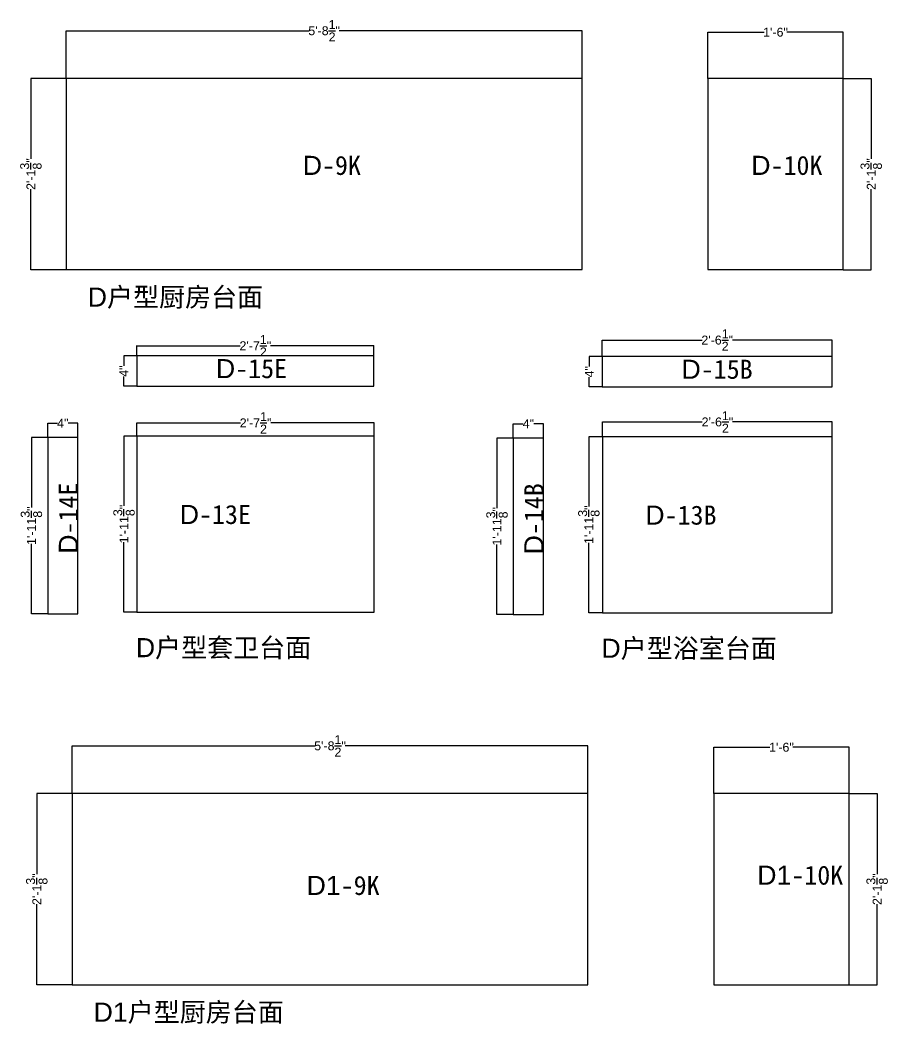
# Model space of a CAD drawing. Header units: inches. Extents: x -997106 to 39633, y -30199 to 1961.
# Drawn here: x 15011 to 17938, y -22111 to -18725 of the extents above; entities that cross this region are included whole.
import ezdxf

# ---------------------------------------------------------------- set-up
doc = ezdxf.new("R2010")
doc.units = ezdxf.units.IN
doc.header["$MEASUREMENT"] = 0
doc.layers.get('Defpoints').update_dxf_attribs({"color": 3})
doc.layers.add('编号', color=10, linetype='Continuous', plot=False)
doc.styles.get("Standard").update_dxf_attribs({"font": 'arial.ttf'})
doc.dimstyles.get("Standard").update_dxf_attribs({"dimtxt": 30, "dimasz": 1, "dimexe": 0.18, "dimexo": 0.0625, "dimgap": 0.09, "dimtad": 0, "dimtoh": 1, "dimdec": 4, "dimlfac": 0.03937, "dimzin": 0, "dimdsep": 46, "dimlunit": 4, "dimtxsty": 'Standard', "dimblk": 'ARCHTICK', "dimcen": 1, "dimadec": 0, "dimazin": 0, "dimtfac": 1, "dimtdec": 4, "dimtix": 1, "dimtofl": 0, "dimtmove": 2, "dimatfit": 3, "dimldrblk": 'ARCHTICK', "dimfxl": 1, "dimtolj": 1, "dimtzin": 0, "dimarcsym": 0})

# ---------------------------------------------------------------- blocks, each defined once
blk = doc.blocks.new('_ArchTick')
at = {"color": 0, "linetype": 'ByBlock', "const_width": 0.15}
blk.add_lwpolyline([(-0.5, -0.5), (0.5, 0.5)], dxfattribs=at)
blk = doc.blocks.new('*D364')
at = {"color": 0, "lineweight": -2, "transparency": 16777216}
for p, q in [((15166.6, -18921.6), (15166.6, -18760.4)), ((15166.6, -18760.6), (15985.7, -18760.6)), ((16906.6, -18760.6), (16087.5, -18760.6)), ((16906.6, -18921.6), (16906.6, -18760.4))]:
    blk.add_line(p, q, dxfattribs=at)
at = {"layer": 'Defpoints', "color": 0, "transparency": 16777216}
for p in [(16906.6, -18760.6), (15166.6, -18921.7), (16906.6, -18921.7)]:
    blk.add_point(p, dxfattribs=at)
at = {"color": 0, "lineweight": -2, "transparency": 16777216, "rotation": 180}
blk.add_blockref('_ArchTick', (15166.6, -18760.6), dxfattribs=at)
at = {"color": 0, "lineweight": -2, "transparency": 16777216}
blk.add_blockref('_ArchTick', (16906.6, -18760.6), dxfattribs=at)
at = {"color": 0, "transparency": 16777216, "insert": (16036.6, -18760.6), "char_height": 30, "attachment_point": 5}
blk.add_mtext('\\A1;5\'-8{\\H1x;\\S1/2;}"', dxfattribs=at)
blk = doc.blocks.new('*D365')
at = {"color": 0, "lineweight": -2, "transparency": 16777216}
for p, q in [((15166.5, -18921.7), (15047.4, -18921.7)), ((15047.6, -18921.7), (15047.6, -19193.1)), ((15047.6, -19566.7), (15047.6, -19295.3)), ((15166.5, -19566.7), (15047.4, -19566.7))]:
    blk.add_line(p, q, dxfattribs=at)
at = {"layer": 'Defpoints', "color": 0, "transparency": 16777216}
for p in [(15166.6, -18921.7), (15047.6, -19566.7), (15166.6, -19566.7)]:
    blk.add_point(p, dxfattribs=at)
at = {"color": 0, "lineweight": -2, "transparency": 16777216}
for p, rotation in [((15047.6, -18921.7), 90), ((15047.6, -19566.7), 270)]:
    blk.add_blockref('_ArchTick', p, dxfattribs=dict(at, rotation=rotation))
at = {"color": 0, "transparency": 16777216, "insert": (15047.6, -19244.2), "char_height": 30, "attachment_point": 5, "rotation": 90}
blk.add_mtext('\\A1;2\'-1{\\H1x;\\S3/8;}"', dxfattribs=at)
blk = doc.blocks.new('*D366')
at = {"color": 0, "lineweight": -2, "transparency": 16777216}
for p, q in [((17330.7, -18921.6), (17330.7, -18765.4)), ((17330.7, -18765.6), (17520.7, -18765.6)), ((17787.7, -18765.6), (17597.8, -18765.6)), ((17787.7, -18921.6), (17787.7, -18765.4))]:
    blk.add_line(p, q, dxfattribs=at)
at = {"layer": 'Defpoints', "color": 0, "transparency": 16777216}
for p in [(17787.7, -18765.6), (17330.7, -18921.7), (17787.7, -18921.7)]:
    blk.add_point(p, dxfattribs=at)
at = {"color": 0, "lineweight": -2, "transparency": 16777216, "rotation": 180}
blk.add_blockref('_ArchTick', (17330.7, -18765.6), dxfattribs=at)
at = {"color": 0, "lineweight": -2, "transparency": 16777216}
blk.add_blockref('_ArchTick', (17787.7, -18765.6), dxfattribs=at)
at = {"color": 0, "transparency": 16777216, "insert": (17559.2, -18765.6), "char_height": 30, "attachment_point": 5}
blk.add_mtext('\\A1;1\'-6"', dxfattribs=at)
blk = doc.blocks.new('*D367')
at = {"color": 0, "lineweight": -2, "transparency": 16777216}
for p, q in [((17787.8, -18921.7), (17882.1, -18921.7)), ((17882, -18921.7), (17882, -19193.1)), ((17882, -19566.7), (17882, -19295.3)), ((17787.8, -19566.7), (17882.1, -19566.7))]:
    blk.add_line(p, q, dxfattribs=at)
at = {"layer": 'Defpoints', "color": 0, "transparency": 16777216}
for p in [(17787.7, -18921.7), (17787.7, -19566.7), (17882, -19566.7)]:
    blk.add_point(p, dxfattribs=at)
at = {"color": 0, "lineweight": -2, "transparency": 16777216}
for p, rotation in [((17882, -18921.7), 90), ((17882, -19566.7), 270)]:
    blk.add_blockref('_ArchTick', p, dxfattribs=dict(at, rotation=rotation))
at = {"color": 0, "transparency": 16777216, "insert": (17882, -19244.2), "char_height": 30, "attachment_point": 5, "rotation": 90}
blk.add_mtext('\\A1;2\'-1{\\H1x;\\S3/8;}"', dxfattribs=at)
blk = doc.blocks.new('*D404')
at = {"color": 0, "lineweight": -2, "transparency": 16777216}
for p, q in [((15186.5, -21334.3), (15186.5, -21173.1)), ((15186.5, -21173.3), (16005.6, -21173.3)), ((16926.5, -21173.3), (16107.4, -21173.3)), ((16926.5, -21334.3), (16926.5, -21173.1))]:
    blk.add_line(p, q, dxfattribs=at)
at = {"layer": 'Defpoints', "color": 0, "transparency": 16777216}
for p in [(16926.5, -21173.3), (15186.5, -21334.3), (16926.5, -21334.3)]:
    blk.add_point(p, dxfattribs=at)
at = {"color": 0, "lineweight": -2, "transparency": 16777216, "rotation": 180}
blk.add_blockref('_ArchTick', (15186.5, -21173.3), dxfattribs=at)
at = {"color": 0, "lineweight": -2, "transparency": 16777216}
blk.add_blockref('_ArchTick', (16926.5, -21173.3), dxfattribs=at)
at = {"color": 0, "transparency": 16777216, "insert": (16056.5, -21173.3), "char_height": 30, "attachment_point": 5}
blk.add_mtext('\\A1;5\'-8{\\H1x;\\S1/2;}"', dxfattribs=at)
blk = doc.blocks.new('*D405')
at = {"color": 0, "lineweight": -2, "transparency": 16777216}
for p, q in [((15186.4, -21334.3), (15067.3, -21334.3)), ((15067.5, -21334.3), (15067.5, -21605.7)), ((15067.5, -21979.3), (15067.5, -21707.9)), ((15186.4, -21979.3), (15067.3, -21979.3))]:
    blk.add_line(p, q, dxfattribs=at)
at = {"layer": 'Defpoints', "color": 0, "transparency": 16777216}
for p in [(15186.5, -21334.3), (15067.5, -21979.3), (15186.5, -21979.3)]:
    blk.add_point(p, dxfattribs=at)
at = {"color": 0, "lineweight": -2, "transparency": 16777216}
for p, rotation in [((15067.5, -21334.3), 90), ((15067.5, -21979.3), 270)]:
    blk.add_blockref('_ArchTick', p, dxfattribs=dict(at, rotation=rotation))
at = {"color": 0, "transparency": 16777216, "insert": (15067.5, -21656.8), "char_height": 30, "attachment_point": 5, "rotation": 90}
blk.add_mtext('\\A1;2\'-1{\\H1x;\\S3/8;}"', dxfattribs=at)
blk = doc.blocks.new('*D406')
at = {"color": 0, "lineweight": -2, "transparency": 16777216}
for p, q in [((17350.6, -21334.3), (17350.6, -21178)), ((17350.6, -21178.2), (17540.5, -21178.2)), ((17807.6, -21178.2), (17617.6, -21178.2)), ((17807.6, -21334.3), (17807.6, -21178))]:
    blk.add_line(p, q, dxfattribs=at)
at = {"layer": 'Defpoints', "color": 0, "transparency": 16777216}
for p in [(17807.6, -21178.2), (17350.6, -21334.3), (17807.6, -21334.3)]:
    blk.add_point(p, dxfattribs=at)
at = {"color": 0, "lineweight": -2, "transparency": 16777216, "rotation": 180}
blk.add_blockref('_ArchTick', (17350.6, -21178.2), dxfattribs=at)
at = {"color": 0, "lineweight": -2, "transparency": 16777216}
blk.add_blockref('_ArchTick', (17807.6, -21178.2), dxfattribs=at)
at = {"color": 0, "transparency": 16777216, "insert": (17579.1, -21178.2), "char_height": 30, "attachment_point": 5}
blk.add_mtext('\\A1;1\'-6"', dxfattribs=at)
blk = doc.blocks.new('*D407')
at = {"color": 0, "lineweight": -2, "transparency": 16777216}
for p, q in [((17807.6, -21334.3), (17902, -21334.3)), ((17901.8, -21334.3), (17901.8, -21605.7)), ((17901.8, -21979.3), (17901.8, -21707.9)), ((17807.6, -21979.3), (17902, -21979.3))]:
    blk.add_line(p, q, dxfattribs=at)
at = {"layer": 'Defpoints', "color": 0, "transparency": 16777216}
for p in [(17807.6, -21334.3), (17807.6, -21979.3), (17901.8, -21979.3)]:
    blk.add_point(p, dxfattribs=at)
at = {"color": 0, "lineweight": -2, "transparency": 16777216}
for p, rotation in [((17901.8, -21334.3), 90), ((17901.8, -21979.3), 270)]:
    blk.add_blockref('_ArchTick', p, dxfattribs=dict(at, rotation=rotation))
at = {"color": 0, "transparency": 16777216, "insert": (17901.8, -21656.8), "char_height": 30, "attachment_point": 5, "rotation": 90}
blk.add_mtext('\\A1;2\'-1{\\H1x;\\S3/8;}"', dxfattribs=at)
blk = doc.blocks.new('*D688')
at = {"color": 0, "lineweight": -2, "transparency": 16777216}
for p, q in [((15104.2, -20133.5), (15049.1, -20133.5)), ((15049.3, -20133.5), (15049.3, -20369.4)), ((15049.3, -20727.5), (15049.3, -20491.6)), ((15104.2, -20727.5), (15049.1, -20727.5))]:
    blk.add_line(p, q, dxfattribs=at)
at = {"layer": 'Defpoints', "color": 0, "transparency": 16777216}
for p in [(15104.2, -20133.5), (15049.3, -20727.5), (15104.2, -20727.5)]:
    blk.add_point(p, dxfattribs=at)
at = {"color": 0, "lineweight": -2, "transparency": 16777216}
for p, rotation in [((15049.3, -20133.5), 90), ((15049.3, -20727.5), 270)]:
    blk.add_blockref('_ArchTick', p, dxfattribs=dict(at, rotation=rotation))
at = {"color": 0, "transparency": 16777216, "insert": (15049.3, -20430.5), "char_height": 30, "attachment_point": 5, "rotation": 90}
blk.add_mtext('\\A1;1\'-11{\\H1x;\\S3/8;}"', dxfattribs=at)
blk = doc.blocks.new('*D689')
at = {"color": 0, "lineweight": -2, "transparency": 16777216}
for p, q in [((15104.2, -20133.4), (15104.2, -20084.2)), ((15206.2, -20133.4), (15206.2, -20084.2)), ((15104.2, -20084.4), (15137.3, -20084.4)), ((15206.2, -20084.4), (15173.2, -20084.4))]:
    blk.add_line(p, q, dxfattribs=at)
at = {"layer": 'Defpoints', "color": 0, "transparency": 16777216}
for p in [(15206.2, -20084.4), (15104.2, -20133.5), (15206.2, -20133.5)]:
    blk.add_point(p, dxfattribs=at)
at = {"color": 0, "lineweight": -2, "transparency": 16777216, "rotation": 180}
blk.add_blockref('_ArchTick', (15104.2, -20084.4), dxfattribs=at)
at = {"color": 0, "lineweight": -2, "transparency": 16777216}
blk.add_blockref('_ArchTick', (15206.2, -20084.4), dxfattribs=at)
at = {"color": 0, "transparency": 16777216, "insert": (15155.2, -20084.4), "char_height": 30, "attachment_point": 5}
blk.add_mtext('\\A1;4"', dxfattribs=at)
blk = doc.blocks.new('*D690')
at = {"color": 0, "lineweight": -2, "transparency": 16777216}
for p, q in [((15405.4, -20128), (15405.4, -20083.3)), ((15405.4, -20083.5), (15754.2, -20083.5)), ((16205.4, -20083.5), (15856.6, -20083.5)), ((16205.4, -20128), (16205.4, -20083.3))]:
    blk.add_line(p, q, dxfattribs=at)
at = {"layer": 'Defpoints', "color": 0, "transparency": 16777216}
for p in [(16205.4, -20083.5), (15405.4, -20128.1), (16205.4, -20128.1)]:
    blk.add_point(p, dxfattribs=at)
at = {"color": 0, "lineweight": -2, "transparency": 16777216, "rotation": 180}
blk.add_blockref('_ArchTick', (15405.4, -20083.5), dxfattribs=at)
at = {"color": 0, "lineweight": -2, "transparency": 16777216}
blk.add_blockref('_ArchTick', (16205.4, -20083.5), dxfattribs=at)
at = {"color": 0, "transparency": 16777216, "insert": (15805.4, -20083.5), "char_height": 30, "attachment_point": 5}
blk.add_mtext('\\A1;2\'-7{\\H1x;\\S1/2;}"', dxfattribs=at)
blk = doc.blocks.new('*D691')
at = {"color": 0, "lineweight": -2, "transparency": 16777216}
for p, q in [((15405.3, -20128.1), (15361.4, -20128.1)), ((15361.6, -20128.1), (15361.6, -20364)), ((15361.6, -20722.1), (15361.6, -20486.1)), ((15405.3, -20722.1), (15361.4, -20722.1))]:
    blk.add_line(p, q, dxfattribs=at)
at = {"layer": 'Defpoints', "color": 0, "transparency": 16777216}
for p in [(15405.4, -20128.1), (15361.6, -20722.1), (15405.4, -20722.1)]:
    blk.add_point(p, dxfattribs=at)
at = {"color": 0, "lineweight": -2, "transparency": 16777216}
for p, rotation in [((15361.6, -20128.1), 90), ((15361.6, -20722.1), 270)]:
    blk.add_blockref('_ArchTick', p, dxfattribs=dict(at, rotation=rotation))
at = {"color": 0, "transparency": 16777216, "insert": (15361.6, -20425.1), "char_height": 30, "attachment_point": 5, "rotation": 90}
blk.add_mtext('\\A1;1\'-11{\\H1x;\\S3/8;}"', dxfattribs=at)
blk = doc.blocks.new('*D692')
at = {"color": 0, "lineweight": -2, "transparency": 16777216}
for p, q in [((15404.6, -19857.9), (15360.9, -19857.9)), ((15361.1, -19857.9), (15361.1, -19891)), ((15361.1, -19959.9), (15361.1, -19926.9)), ((15404.6, -19959.9), (15360.9, -19959.9))]:
    blk.add_line(p, q, dxfattribs=at)
at = {"layer": 'Defpoints', "color": 0, "transparency": 16777216}
for p in [(15404.7, -19857.9), (15361.1, -19959.9), (15404.7, -19959.9)]:
    blk.add_point(p, dxfattribs=at)
at = {"color": 0, "lineweight": -2, "transparency": 16777216}
for p, rotation in [((15361.1, -19857.9), 90), ((15361.1, -19959.9), 270)]:
    blk.add_blockref('_ArchTick', p, dxfattribs=dict(at, rotation=rotation))
at = {"color": 0, "transparency": 16777216, "insert": (15361.1, -19908.9), "char_height": 30, "attachment_point": 5, "rotation": 90}
blk.add_mtext('\\A1;4"', dxfattribs=at)
blk = doc.blocks.new('*D693')
at = {"color": 0, "lineweight": -2, "transparency": 16777216}
for p, q in [((15404.7, -19857.9), (15404.7, -19823.1)), ((15404.7, -19823.3), (15753.5, -19823.3)), ((16204.7, -19823.3), (15855.8, -19823.3)), ((16204.7, -19857.9), (16204.7, -19823.1))]:
    blk.add_line(p, q, dxfattribs=at)
at = {"layer": 'Defpoints', "color": 0, "transparency": 16777216}
for p in [(16204.7, -19823.3), (15404.7, -19857.9), (16204.7, -19857.9)]:
    blk.add_point(p, dxfattribs=at)
at = {"color": 0, "lineweight": -2, "transparency": 16777216, "rotation": 180}
blk.add_blockref('_ArchTick', (15404.7, -19823.3), dxfattribs=at)
at = {"color": 0, "lineweight": -2, "transparency": 16777216}
blk.add_blockref('_ArchTick', (16204.7, -19823.3), dxfattribs=at)
at = {"color": 0, "transparency": 16777216, "insert": (15804.7, -19823.3), "char_height": 30, "attachment_point": 5}
blk.add_mtext('\\A1;2\'-7{\\H1x;\\S1/2;}"', dxfattribs=at)
blk = doc.blocks.new('*D1071')
at = {"color": 0, "lineweight": -2, "transparency": 16777216}
for p, q in [((16674.5, -20135.6), (16619.4, -20135.6)), ((16619.6, -20135.6), (16619.6, -20371.5)), ((16619.6, -20729.6), (16619.6, -20493.7)), ((16674.5, -20729.6), (16619.4, -20729.6))]:
    blk.add_line(p, q, dxfattribs=at)
at = {"layer": 'Defpoints', "color": 0, "transparency": 16777216}
for p in [(16674.6, -20135.6), (16619.6, -20729.6), (16674.6, -20729.6)]:
    blk.add_point(p, dxfattribs=at)
at = {"color": 0, "lineweight": -2, "transparency": 16777216}
for p, rotation in [((16619.6, -20135.6), 90), ((16619.6, -20729.6), 270)]:
    blk.add_blockref('_ArchTick', p, dxfattribs=dict(at, rotation=rotation))
at = {"color": 0, "transparency": 16777216, "insert": (16619.6, -20432.6), "char_height": 30, "attachment_point": 5, "rotation": 90}
blk.add_mtext('\\A1;1\'-11{\\H1x;\\S3/8;}"', dxfattribs=at)
blk = doc.blocks.new('*D1072')
at = {"color": 0, "lineweight": -2, "transparency": 16777216}
for p, q in [((16674.6, -20135.6), (16674.6, -20086.4)), ((16674.6, -20086.5), (16707.6, -20086.5)), ((16776.6, -20086.5), (16743.5, -20086.5)), ((16776.6, -20135.6), (16776.6, -20086.4))]:
    blk.add_line(p, q, dxfattribs=at)
at = {"layer": 'Defpoints', "color": 0, "transparency": 16777216}
for p in [(16776.6, -20086.5), (16674.6, -20135.6), (16776.6, -20135.6)]:
    blk.add_point(p, dxfattribs=at)
at = {"color": 0, "lineweight": -2, "transparency": 16777216, "rotation": 180}
blk.add_blockref('_ArchTick', (16674.6, -20086.5), dxfattribs=at)
at = {"color": 0, "lineweight": -2, "transparency": 16777216}
blk.add_blockref('_ArchTick', (16776.6, -20086.5), dxfattribs=at)
at = {"color": 0, "transparency": 16777216, "insert": (16725.6, -20086.5), "char_height": 30, "attachment_point": 5}
blk.add_mtext('\\A1;4"', dxfattribs=at)
blk = doc.blocks.new('*D1070')
at = {"color": 0, "lineweight": -2, "transparency": 16777216}
for p, q in [((16974.9, -19860.1), (16930.9, -19860.1)), ((16931.1, -19860.1), (16931.1, -19893.2)), ((16931.1, -19962.1), (16931.1, -19929)), ((16974.9, -19962.1), (16930.9, -19962.1))]:
    blk.add_line(p, q, dxfattribs=at)
at = {"layer": 'Defpoints', "color": 0, "transparency": 16777216}
for p in [(16975, -19860.1), (16931.1, -19962.1), (16975, -19962.1)]:
    blk.add_point(p, dxfattribs=at)
at = {"color": 0, "lineweight": -2, "transparency": 16777216}
for p, rotation in [((16931.1, -19860.1), 90), ((16931.1, -19962.1), 270)]:
    blk.add_blockref('_ArchTick', p, dxfattribs=dict(at, rotation=rotation))
at = {"color": 0, "transparency": 16777216, "insert": (16931.1, -19911.1), "char_height": 30, "attachment_point": 5, "rotation": 90}
blk.add_mtext('\\A1;4"', dxfattribs=at)
blk = doc.blocks.new('*D1073')
at = {"color": 0, "lineweight": -2, "transparency": 16777216}
for p, q in [((16975, -19858.4), (16975, -19804)), ((16975, -19804.2), (17311.3, -19804.2)), ((17750, -19804.2), (17413.6, -19804.2)), ((17750, -19860), (17750, -19804))]:
    blk.add_line(p, q, dxfattribs=at)
at = {"layer": 'Defpoints', "color": 0, "transparency": 16777216}
for p in [(17750, -19804.2), (16975, -19858.4), (17750, -19860.1)]:
    blk.add_point(p, dxfattribs=at)
at = {"color": 0, "lineweight": -2, "transparency": 16777216, "rotation": 180}
blk.add_blockref('_ArchTick', (16975, -19804.2), dxfattribs=at)
at = {"color": 0, "lineweight": -2, "transparency": 16777216}
blk.add_blockref('_ArchTick', (17750, -19804.2), dxfattribs=at)
at = {"color": 0, "transparency": 16777216, "insert": (17362.5, -19804.2), "char_height": 30, "attachment_point": 5}
blk.add_mtext('\\A1;2\'-6{\\H1x;\\S1/2;}"', dxfattribs=at)
blk = doc.blocks.new('*D1074')
at = {"color": 0, "lineweight": -2, "transparency": 16777216}
for p, q in [((16975.7, -20130.2), (16975.7, -20080.2)), ((16975.7, -20080.4), (17312.1, -20080.4)), ((17750.7, -20080.4), (17414.4, -20080.4)), ((17750.7, -20130.2), (17750.7, -20080.2))]:
    blk.add_line(p, q, dxfattribs=at)
at = {"layer": 'Defpoints', "color": 0, "transparency": 16777216}
for p in [(17750.7, -20080.4), (16975.7, -20130.2), (17750.7, -20130.2)]:
    blk.add_point(p, dxfattribs=at)
at = {"color": 0, "lineweight": -2, "transparency": 16777216, "rotation": 180}
blk.add_blockref('_ArchTick', (16975.7, -20080.4), dxfattribs=at)
at = {"color": 0, "lineweight": -2, "transparency": 16777216}
blk.add_blockref('_ArchTick', (17750.7, -20080.4), dxfattribs=at)
at = {"color": 0, "transparency": 16777216, "insert": (17363.2, -20080.4), "char_height": 30, "attachment_point": 5}
blk.add_mtext('\\A1;2\'-6{\\H1x;\\S1/2;}"', dxfattribs=at)
blk = doc.blocks.new('*D1075')
at = {"color": 0, "lineweight": -2, "transparency": 16777216}
for p, q in [((16975.6, -20130.2), (16929.3, -20130.2)), ((16929.5, -20130.2), (16929.5, -20366.1)), ((16929.5, -20724.2), (16929.5, -20488.3)), ((16975.6, -20724.2), (16929.3, -20724.2))]:
    blk.add_line(p, q, dxfattribs=at)
at = {"layer": 'Defpoints', "color": 0, "transparency": 16777216}
for p in [(16975.7, -20130.2), (16929.5, -20724.2), (16975.7, -20724.2)]:
    blk.add_point(p, dxfattribs=at)
at = {"color": 0, "lineweight": -2, "transparency": 16777216}
for p, rotation in [((16929.5, -20130.2), 90), ((16929.5, -20724.2), 270)]:
    blk.add_blockref('_ArchTick', p, dxfattribs=dict(at, rotation=rotation))
at = {"color": 0, "transparency": 16777216, "insert": (16929.5, -20427.2), "char_height": 30, "attachment_point": 5, "rotation": 90}
blk.add_mtext('\\A1;1\'-11{\\H1x;\\S3/8;}"', dxfattribs=at)

msp = doc.modelspace()

# ---------------------------------------------------------------- linework, layer by layer
for points in [[(15166.59376, -19566.66862), (16906.59376, -19566.66862), (16906.59376, -18921.66862), (15166.59376, -18921.66862)], [(17330.70791, -19566.66862), (17787.70791, -19566.66862), (17787.70791, -18921.66862), (17330.70791, -18921.66862)], [(15404.6652, -19959.91939), (16204.6652, -19959.91939), (16204.6652, -19857.91939), (15404.6652, -19857.91939)], [(16974.97541, -19962.08842), (17749.97541, -19962.08842), (17749.97541, -19860.08842), (16974.97541, -19860.08842)], [(15104.24083, -20727.46325), (15206.24083, -20727.46325), (15206.24083, -20133.46325), (15104.24083, -20133.46325)], [(15405.39848, -20722.05176), (16205.39848, -20722.05176), (16205.39848, -20128.05176), (15405.39848, -20128.05176)], [(16674.55104, -20729.63228), (16776.55104, -20729.63228), (16776.55104, -20135.63228), (16674.55104, -20135.63228)], [(16975.7087, -20724.2208), (17750.7087, -20724.2208), (17750.7087, -20130.2208), (16975.7087, -20130.2208)], [(15186.46117, -21979.31501), (16926.46117, -21979.31501), (16926.46117, -21334.31501), (15186.46117, -21334.31501)], [(17350.57532, -21979.31501), (17807.57532, -21979.31501), (17807.57532, -21334.31501), (17350.57532, -21334.31501)]]:
    msp.add_lwpolyline(points, close=True)

# ---------------------------------------------------------------- texts
at = {"char_height": 64.3508622, "attachment_point": 1}
for s, insert in [('D{\\fSimSun|b0|i0|c134|p2;户型厨房台面}', (15239.36117, -19626.93736)), ('D{\\fSimSun|b0|i0|c134|p2;户型套卫台面}', (15401.59325, -20809.76862)), ('D{\\fSimSun|b0|i0|c134|p2;户型浴室台面}', (16971.90346, -20811.93766)), ('D1{\\fSimSun|b0|i0|c134|p2;户型厨房台面}', (15259.22857, -22039.58374))]:
    msp.add_mtext(s, dxfattribs=dict(at, insert=insert))
at = {"layer": '编号', "char_height": 64.3508622, "attachment_point": 1}
for s, insert in [('D{\\fSimSun|b0|i0|c134|p2;-9K}', (15964.56866, -19182.61295)), ('D{\\fSimSun|b0|i0|c134|p2;-15E}', (15671.67474, -19868.36627)), ('D{\\fSimSun|b0|i0|c134|p2;-15B}', (17241.98496, -19870.53531)), ('D{\\fSimSun|b0|i0|c134|p2;-13E}', (15549.74269, -20360.43753)), ('D{\\fSimSun|b0|i0|c134|p2;-13B}', (17120.05291, -20362.60656)), ('D1{\\fSimSun|b0|i0|c134|p2;-10K}', (17497.5329, -21577.40115)), ('D1{\\fSimSun|b0|i0|c134|p2;-9K}', (15977.58168, -21611.99738))]:
    msp.add_mtext(s, dxfattribs=dict(at, insert=insert))
at = {"layer": '编号', "insert": (17477.36419, -19182.61295), "char_height": 64.3508622, "width": 194.2372759, "attachment_point": 1}
msp.add_mtext('D{\\fSimSun|b0|i0|c134|p2;-10K}', dxfattribs=at)
at = {"layer": '编号', "char_height": 64.3508622, "attachment_point": 1, "rotation": 90}
for s, insert in [('D{\\fSimSun|b0|i0|c134|p2;-14E}', (15141.62659, -20525.13257)), ('D{\\fSimSun|b0|i0|c134|p2;-14B}', (16711.93681, -20527.30161))]:
    msp.add_mtext(s, dxfattribs=dict(at, insert=insert))

# ---------------------------------------------------------------- dimensions: what is measured, and where the dimension line sits
for base, p1, p2, picture, middle in [((16906.59376, -18760.60586), (15166.59376, -18921.66862), (16906.59376, -18921.66862), '*D364', (16036.59376, -18760.60586)), ((17787.70791, -18765.5692), (17330.70791, -18921.66862), (17787.70791, -18921.66862), '*D366', (17559.20791, -18765.5692)), ((17749.9754104293, -19804.1718180138), (16974.9754104293, -19858.4312246628), (17749.9754104293, -19860.0884243969), '*D1073', (17362.4754104293, -19804.1718180138)), ((16204.6652, -19823.29095), (15404.6652, -19857.91939), (16204.6652, -19857.91939), '*D693', (15804.6652, -19823.29095)), ((16205.39848, -20083.48494), (15405.39848, -20128.05176), (16205.39848, -20128.05176), '*D690', (15805.39848, -20083.48494)), ((17750.7086967444, -20080.4016348422), (16975.7086967444, -20130.2207965433), (17750.7086967444, -20130.2207965433), '*D1074', (17363.2086967444, -20080.4016348422)), ((15206.24083, -20084.36239), (15104.24083, -20133.46325), (15206.24083, -20133.46325), '*D689', (15155.24083, -20084.36239)), ((16776.55104, -20086.53142), (16674.55104, -20135.63228), (16776.55104, -20135.63228), '*D1072', (16725.55104, -20086.53142)), ((16926.46117, -21173.25224), (15186.46117, -21334.31501), (16926.46117, -21334.31501), '*D404', (16056.46117, -21173.25224)), ((17807.57532, -21178.21558), (17350.57532, -21334.31501), (17807.57532, -21334.31501), '*D406', (17579.07532, -21178.21558))]:
    dim = msp.add_linear_dim(base=base, p1=p1, p2=p2, dimstyle='Standard')
    dim.commit()
    dim.dimension.update_dxf_attribs({"geometry": picture, "text_midpoint": middle})
for base, p1, p2, picture, middle in [((15047.5851695346, -19566.668621363), (15166.5937639233, -18921.668621363), (15166.5937639233, -19566.668621363), '*D365', (15047.5851695346, -19244.168621363)), ((17881.9578940353, -19566.668621363), (17787.7079144105, -18921.668621363), (17787.7079144105, -19566.668621363), '*D367', (17881.9578940353, -19244.168621363)), ((15361.12944, -19959.91939), (15404.6652, -19857.91939), (15404.6652, -19959.91939), '*D692', (15361.12944, -19908.91939)), ((16931.08741, -19962.08842), (16974.97541, -19860.08842), (16974.97541, -19962.08842), '*D1070', (16931.08741, -19911.08842)), ((15049.29513, -20727.46325), (15104.24083, -20133.46325), (15104.24083, -20727.46325), '*D688', (15049.29513, -20430.46325)), ((15361.57887, -20722.05176), (15405.39848, -20128.05176), (15405.39848, -20722.05176), '*D691', (15361.57887, -20425.05176)), ((16619.60535, -20729.63228), (16674.55104, -20135.63228), (16674.55104, -20729.63228), '*D1071', (16619.60535, -20432.63228)), ((16929.51308, -20724.2208), (16975.7087, -20130.2208), (16975.7087, -20724.2208), '*D1075', (16929.51308, -20427.2208)), ((15067.4525754568, -21979.3150056657), (15186.4611698455, -21334.3150056657), (15186.4611698455, -21979.3150056657), '*D405', (15067.4525754568, -21656.8150056657)), ((17901.8252999575, -21979.3150056657), (17807.5753203328, -21334.3150056657), (17807.5753203328, -21979.3150056657), '*D407', (17901.8252999575, -21656.8150056657))]:
    dim = msp.add_linear_dim(base=base, p1=p1, p2=p2, angle=90, dimstyle='Standard')
    dim.commit()
    dim.dimension.update_dxf_attribs({"geometry": picture, "text_midpoint": middle})

doc.saveas('drawing.dxf')
